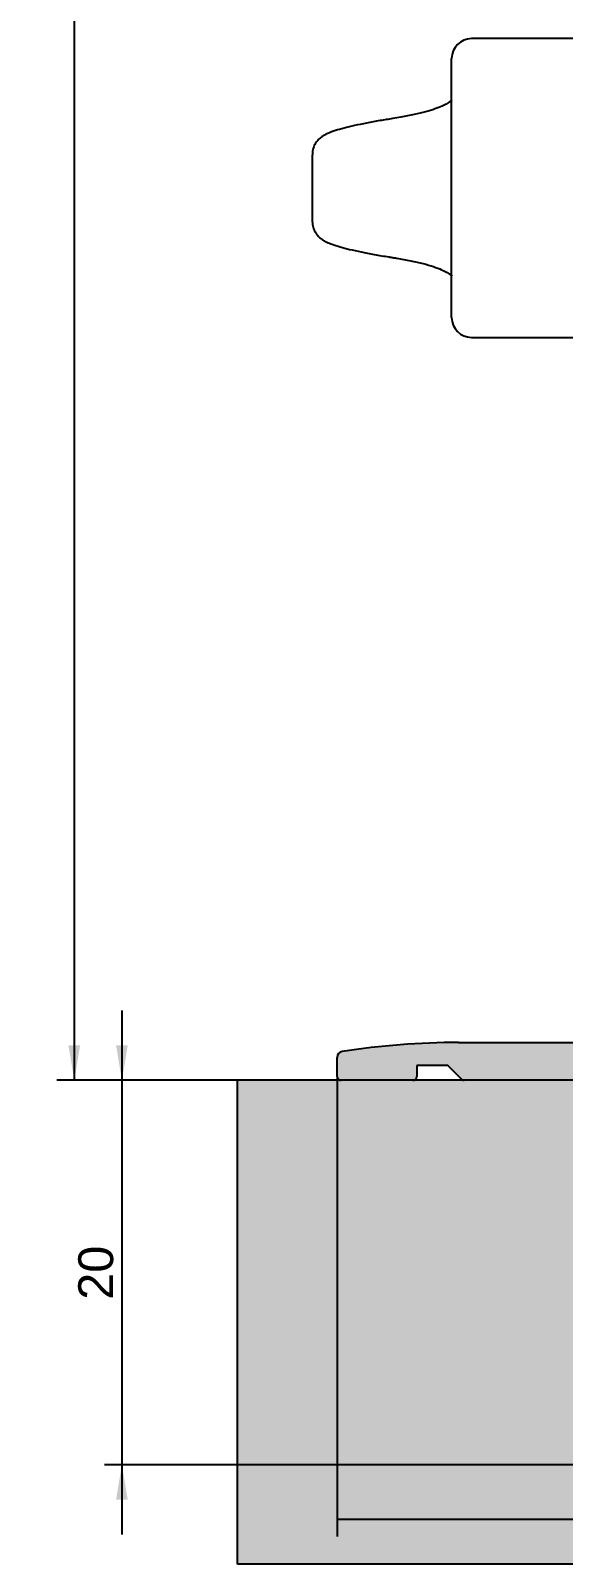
# Model space of a CAD drawing. Header units: millimetres. Extents: x -31 to 615, y 317 to 594.
# Drawn here: x -31.1 to -4.4, y 321.1 to 398.1 of the extents above; entities that cross this region are included whole.
import ezdxf
from ezdxf.enums import TextEntityAlignment as Align

# ---------------------------------------------------------------- set-up
doc = ezdxf.new("R2010")
doc.units = ezdxf.units.MM
doc.layers.add('Default', color=7, linetype='Continuous')
doc.layers.add('DV1_Default', color=7, linetype='Continuous')
doc.styles.add('SEACAD_Arial', font='arial.ttf')
doc.dimstyles.new('ISO', dxfattribs={"dimtxt": 1.75, "dimasz": 1.75, "dimexe": 0.875, "dimexo": 0, "dimgap": 0.4375, "dimtad": 1, "dimtxsty": 'SEACAD_Arial', "dimblk1": '_SE_FILLED', "dimblk2": '_SE_FILLED', "dimsah": 1, "dimcen": 0.875, "dimadec": 0, "dimazin": 0, "dimtfac": 0.5, "dimtdec": 3, "dimtmove": 0, "dimatfit": 3, "dimfxl": 1, "dimarcsym": 0})

# ---------------------------------------------------------------- blocks, each defined once
blk = doc.blocks.new('SE')
at = {"layer": 'DV1_Default', "linetype": 'Continuous'}
h = blk.add_hatch(color=7, dxfattribs=at)
edge = h.paths.add_edge_path()
edge.add_line((35.17580935619684, 327.5094447669258), (35.17580935619684, 330.8594447669258))
edge.add_line((35.17580935619684, 330.8594447669258), (55.17580935619624, 330.8594447669257))
edge.add_arc((55.17580935619625, 330.6594447669258), 0.199999999999978, 0, 90, ccw=False)
edge.add_line((55.37580935619622, 330.6594447669258), (55.37580935619622, 327.5094447669258))
edge.add_line((55.37580935619622, 327.5094447669258), (52.57580935619621, 327.5094447669258))
edge.add_arc((52.57580935619621, 327.2094447669257), 0.2999999999999947, 90, 180)
edge.add_line((52.27580935619622, 327.2094447669257), (52.27580935619622, 326.4094447669258))
edge.add_arc((52.57580935619621, 326.4094447669258), 0.2999999999999947, 180, 270)
edge.add_line((52.57580935619621, 326.1094447669258), (59.97580935620361, 326.1094447669258))
edge.add_arc((59.97580935620361, 326.4094447669258), 0.3000000000000086, 270, 360)
edge.add_line((60.27580935620362, 326.4094447669258), (60.27580935620362, 327.2094447669258))
edge.add_arc((59.97580935620361, 327.2094447669257), 0.3000000000000225, 0, 89.99999999999729)
edge.add_line((59.97580935620363, 327.5094447669258), (57.17580935619682, 327.5094447669258))
edge.add_line((57.17580935619682, 327.5094447669258), (57.17580935619682, 330.8594447669258))
edge.add_line((57.17580935619682, 330.8594447669258), (77.37580935621372, 330.8594447669258))
edge.add_line((77.37580935621372, 330.8594447669258), (77.37580935621372, 327.5094447669258))
edge.add_line((77.37580935621372, 327.5094447669258), (74.57580935620359, 327.5094447669258))
edge.add_arc((74.57580935620359, 327.2094447669257), 0.2999999999999947, 90, 180)
edge.add_line((74.27580935620361, 327.2094447669257), (74.27580935620361, 326.4094447669258))
edge.add_arc((74.57580935620359, 326.4094447669258), 0.2999999999999947, 180, 270)
edge.add_line((74.57580935620359, 326.1094447669258), (81.97580935616358, 326.1094447669258))
edge.add_arc((81.97580935616355, 326.4094447669258), 0.2999999999999947, 270, 360)
edge.add_line((82.27580935616356, 326.4094447669258), (82.27580935616356, 327.2094447669258))
edge.add_arc((81.97580935616355, 327.2094447669257), 0.3000000000000225, 0, 90)
edge.add_line((81.97580935616355, 327.5094447669258), (79.17580935622401, 327.5094447669258))
edge.add_line((79.17580935622401, 327.5094447669258), (79.17580935622401, 330.8594447669258))
edge.add_line((79.17580935622401, 330.8594447669258), (99.37580935610309, 330.8594447669258))
edge.add_line((99.37580935610309, 330.8594447669258), (99.37580935610309, 327.5094447669258))
edge.add_line((99.37580935610309, 327.5094447669258), (96.57580935616356, 327.5094447669258))
edge.add_arc((96.57580935616356, 327.2094447669257), 0.2999999999999947, 90, 180)
edge.add_line((96.27580935616356, 327.2094447669257), (96.27580935616356, 326.4094447669258))
edge.add_arc((96.57580935616356, 326.4094447669258), 0.2999999999999947, 180, 270)
edge.add_line((96.57580935616356, 326.1094447669258), (103.9758093561073, 326.1094447669258))
edge.add_arc((103.9758093561073, 326.4094447669258), 0.3000000000000086, 270, 360)
edge.add_line((104.2758093561073, 326.4094447669258), (104.2758093561073, 327.2094447669258))
edge.add_arc((103.9758093561073, 327.2094447669257), 0.3000000000000225, 0, 90)
edge.add_line((103.9758093561073, 327.5094447669258), (101.1758093561073, 327.5094447669258))
edge.add_line((101.1758093561073, 327.5094447669258), (101.1758093561073, 330.6594447669258))
edge.add_arc((101.3758093561073, 330.6594447669258), 0.2000000000000057, 90, 180, ccw=False)
edge.add_line((101.3758093561073, 330.8594447669258), (108.4029772762307, 330.8594447669258))
edge.add_arc((108.4029772762307, 330.6594447669258), 0.2000000000000169, -26.896546298750422, 90, ccw=False)
edge.add_arc((110.2758093563396, 329.7094447670756), 1.900000000000019, 153.1034537012599, 166.0075830122418)
edge.add_arc((108.6747685922936, 330.1084040029169), 0.2499999999999991, 166.0075830122504, 224.9999999999931)
edge.add_line((108.4979918969969, 329.9316273076203), (108.8139749500373, 329.61564425458))
edge.add_arc((108.9907516453327, 329.7924209498779), 0.249999999999999, 225.0000000004146, 277.5000000004337)
edge.add_line((109.0233831933895, 329.5445597345347), (109.0615423470691, 329.5495834824223))
edge.add_arc((109.0289107990118, 329.7974446977655), 0.2500000000000138, 277.5000000005338, 355.9630409672037)
edge.add_arc((110.2758093563957, 329.7094447670195), 1.00000000008689, -85.9630409729242, 175.9630409729159, ccw=False)
edge.add_arc((110.3638092871415, 328.4625462096357), 0.2499999999999956, 94.03695903281651, 172.4999999999748)
edge.add_line((110.1159480717981, 328.4951777576908), (110.1109243239105, 328.4570186040116))
edge.add_arc((110.3587855392539, 328.4243870559565), 0.2499999999999795, 172.4999999999872, 225.0000000001934)
edge.add_line((110.1820088439579, 328.2476103606593), (110.4979918968843, 327.9316273077329))
edge.add_arc((110.6747685921809, 328.1084040030296), 0.24999999999999, 225.0000000000161, 283.9924169877552)
edge.add_arc((110.2758093563396, 329.7094447670756), 1.899999999999999, 283.9924169877594, 295.4566124894269)
edge.add_arc((111.1999384518779, 327.768186047899), 0.2499999999999898, 54.00000045333951, 115.4566124894296, ccw=False)
edge.add_line((111.3468847633507, 327.9704402976553), (113.7768926315282, 326.2049362674128))
edge.add_arc((114.0707852544738, 326.6094447669258), 0.5000000000000004, 234.000000453347, 270)
edge.add_line((114.0707852544738, 326.1094447669258), (116.0758093563021, 326.1094447669258))
edge.add_arc((116.0758093563021, 326.3094447669258), 0.2000000000000335, 270, 360)
edge.add_line((116.2758093563021, 326.3094447669258), (116.275809356302, 328.5450619167253))
edge.add_arc((116.0258093563021, 328.5450619167253), 0.2499999999999973, 0, 55.94420227828607)
edge.add_arc((115.325809356302, 327.5094461570524), 1.500000000673152, 55.94420227828591, 89.92197669079074)
edge.add_line((115.3278520011301, 329.0094447669256), (115.3126964802141, 329.009444766926))
edge.add_arc((115.3127174507431, 328.30944476724), 0.7000000000000016, 90.00171646114279, 120.0017164610956)
edge.add_line((114.9626992898899, 328.9156520643529), (114.3641152246951, 328.5700354830061))
edge.add_line((114.3641152246951, 328.5700354830061), (113.3403113583131, 328.9426348823401))
edge.add_arc((113.4258093563021, 329.1775605989824), 0.2500000000000002, 180, 250.0017164611623, ccw=False)
edge.add_line((113.1758093563021, 329.1775605989824), (113.175809356302, 330.4594447669258))
edge.add_arc((113.5758093563021, 330.4594447669258), 0.4000000000000115, 90, 180, ccw=False)
edge.add_line((113.5758093563021, 330.8594447669258), (115.7758093563021, 330.8594447669257))
edge.add_arc((115.7758093563021, 331.3594447669258), 0.5000000000000004, 270, 360)
edge.add_line((116.2758093563021, 331.3594447669258), (116.2758093563021, 345.4094447669257))
edge.add_line((116.2758093563021, 345.4094447669257), (121.8929666438032, 345.4094447669257))
edge.add_arc((121.8929666438032, 345.6094447669258), 0.1999999999999169, 270, 314.9999999999914)
edge.add_line((122.0343880000404, 345.4680234106885), (122.725809356302, 346.1594447669502))
edge.add_line((122.725809356302, 346.1594447669502), (124.2758093563021, 346.1594447669502))
edge.add_line((124.2758093563021, 346.1594447669502), (124.2758093563021, 345.6094447669258))
edge.add_arc((124.475809356302, 345.6094447669258), 0.199999999999978, 180, 270)
edge.add_line((124.475809356302, 345.4094447669258), (128.075809356302, 345.4094447669257))
edge.add_arc((128.075809356302, 345.6094447669258), 0.2000000000000057, 270, 360)
edge.add_line((128.2758093563021, 345.6094447669258), (128.2758093563021, 346.560084892265))
edge.add_arc((127.975809356302, 346.560084892265), 0.3000000000000075, 0, 81.13962252236709)
edge.add_arc((122.1758093563021, 309.3537413947969), 37.95570337215315, 81.13962252236627, 90)
edge.add_line((122.1758093563021, 347.30944476695), (114.7758093561062, 347.30944476695))
edge.add_arc((114.7758093561063, 346.80944476695), 0.5000000000000004, 90, 180)
edge.add_line((114.2758093561063, 346.80944476695), (114.2758093561063, 333.0094447669258))
edge.add_arc((114.0758093561062, 333.0094447669258), 0.2000000000000057, 270, 360, ccw=False)
edge.add_line((114.0758093561062, 332.8094447669258), (101.5258093561083, 332.8094447669258))
edge.add_arc((101.5258093561083, 333.0594447669258), 0.2500000000000002, 180, 270.00000000000324, ccw=False)
edge.add_line((101.2758093561083, 333.0594447669258), (101.275809356105, 343.4386160734155))
edge.add_arc((101.525809356105, 343.4386160734156), 0.2500000000000052, 123.74898859535179, 180.0000000000261, ccw=False)
edge.add_arc((100.2758093561062, 345.3094447668385), 2.000000000029165, 303.7489885953574, 596.2510114047292)
edge.add_arc((99.02580935611023, 343.4386160734138), 0.2500000000000002, 0, 56.25101140473208, ccw=False)
edge.add_line((99.27580935611023, 343.4386160734138), (99.27580935609896, 333.0594447669257))
edge.add_arc((99.02580935609896, 333.0594447669257), 0.2500000000000002, 270, 360, ccw=False)
edge.add_line((99.02580935609896, 332.8094447669258), (79.2758093562327, 332.8094447669258))
edge.add_line((79.2758093562327, 332.8094447669258), (79.27580935620732, 343.4386160735169))
edge.add_arc((79.52580935620732, 343.4386160735174), 0.2499999999999825, 123.7489885953934, 180.0000000001303, ccw=False)
edge.add_arc((78.27580935621631, 345.3094447669255), 2.000000000012563, 303.7489885954012, 596.2510114044466)
edge.add_arc((77.02580935622034, 343.4386160735208), 0.2500000000000002, 0, 56.25101140444491, ccw=False)
edge.add_line((77.27580935622034, 343.4386160735208), (77.27580935620915, 333.0594447669258))
edge.add_arc((77.02580935620915, 333.0594447669257), 0.2500000000000002, 270, 360, ccw=False)
edge.add_line((77.02580935620915, 332.8094447669258), (57.52580935619743, 332.8094447669258))
edge.add_arc((57.52580935619743, 333.0594447669257), 0.2500000000000002, 180, 270, ccw=False)
edge.add_line((57.27580935619743, 333.0594447669257), (57.27580935619568, 343.4386160735092))
edge.add_arc((57.52580935619572, 343.4386160735094), 0.2500000000000286, 123.7489885954806, 180.000000000013, ccw=False)
edge.add_arc((56.27580935619633, 345.3094447669258), 2.000000000024215, 303.7489885954552, 596.2510114045276)
edge.add_arc((55.0258093561964, 343.4386160735096), 0.2500000000000002, 0, 56.25101140451528, ccw=False)
edge.add_line((55.2758093561964, 343.4386160735096), (55.27580935619602, 333.0594447669258))
edge.add_arc((55.02580935619604, 333.0594447669257), 0.2500000000000002, 270, 360, ccw=False)
edge.add_line((55.02580935619604, 332.8094447669258), (35.52580935619743, 332.8094447669258))
edge.add_arc((35.52580935619743, 333.0594447669257), 0.2500000000000002, 180, 270, ccw=False)
edge.add_line((35.27580935619743, 333.0594447669257), (35.27580935619563, 343.4386160735092))
edge.add_arc((35.52580935619569, 343.4386160735093), 0.2500000000000249, 123.74898859546249, 180.000000000013, ccw=False)
edge.add_arc((34.27580935619635, 345.3094447669258), 2.000000000024238, 303.7489885954548, 596.2510114045265)
edge.add_arc((33.02580935619644, 343.4386160735096), 0.2500000000000002, 0, 56.25101140453347, ccw=False)
edge.add_line((33.27580935619644, 343.4386160735096), (33.27580935619613, 333.0594447669257))
edge.add_arc((33.02580935619613, 333.0594447669257), 0.2500000000000002, 270, 360, ccw=False)
edge.add_line((33.02580935619613, 332.8094447669258), (13.52580935619742, 332.8094447669258))
edge.add_arc((13.52580935619742, 333.0594447669257), 0.2500000000000002, 180, 270, ccw=False)
edge.add_line((13.27580935619742, 333.0594447669257), (13.27580935619564, 343.4386160735092))
edge.add_arc((13.5258093561957, 343.4386160735094), 0.2500000000000595, 123.748988595475, 180.000000000013, ccw=False)
edge.add_arc((12.27580935619631, 345.3094447669258), 2.000000000024161, 303.7489885954558, 596.2510114045273)
edge.add_arc((11.02580935619653, 343.4386160735096), 0.2500000000000002, 0, 56.25101140454149, ccw=False)
edge.add_line((11.27580935619653, 343.4386160735096), (11.27580935619611, 333.0594447669258))
edge.add_arc((11.02580935619611, 333.0594447669257), 0.2500000000000002, 270, 360, ccw=False)
edge.add_line((11.02580935619611, 332.8094447669258), (-1.524190643803673, 332.8094447669257))
edge.add_arc((-1.524190643803589, 333.0094447669258), 0.2000000000001029, 180, 269.99999999997624, ccw=False)
edge.add_line((-1.724190643803691, 333.0094447669258), (-1.724190643803678, 346.80944476695))
edge.add_arc((-2.224190643803678, 346.80944476695), 0.5000000000000004, 0, 90)
edge.add_line((-2.224190643803678, 347.30944476695), (-9.624190643797904, 347.30944476695))
edge.add_arc((-9.6241906437979, 309.3537413947969), 37.95570337215316, 90, 98.86037747763383)
edge.add_arc((-15.42419064379785, 346.560084892265), 0.3000000000000225, 98.8603774776497, 180)
edge.add_line((-15.72419064379787, 346.560084892265), (-15.72419064379784, 345.6094447669258))
edge.add_arc((-15.52419064379784, 345.6094447669258), 0.2000000000000196, 180, 270)
edge.add_line((-15.52419064379784, 345.4094447669257), (-11.92419064379787, 345.4094447669257))
edge.add_arc((-11.92419064379787, 345.6094447669258), 0.2000000000000057, 270, 360)
edge.add_line((-11.72419064379786, 345.6094447669258), (-11.72419064379789, 346.15944476695))
edge.add_line((-11.72419064379789, 346.1594447669502), (-10.17419064379801, 346.1594447669502))
edge.add_line((-10.17419064379801, 346.1594447669502), (-9.482769287536406, 345.4680234106885))
edge.add_arc((-9.341347931299003, 345.6094447669258), 0.2000000000000439, 224.9999999999795, 270)
edge.add_line((-9.341347931299003, 345.4094447669257), (-3.724190643797878, 345.4094447669257))
edge.add_line((-3.724190643797878, 345.4094447669257), (-3.724190643797878, 331.3594447669258))
edge.add_arc((-3.224190643797878, 331.3594447669258), 0.5000000000000004, 180, 270)
edge.add_line((-3.224190643797878, 330.8594447669258), (-1.024190643797871, 330.8594447669257))
edge.add_arc((-1.024190643797871, 330.4594447669258), 0.3999999999999768, 0, 90, ccw=False)
edge.add_line((-0.6241906437978937, 330.4594447669258), (-0.6241906437978451, 329.1775605989824))
edge.add_arc((-0.8741906437978869, 329.1775605989824), 0.2500000000000394, 289.99828353879957, 360, ccw=False)
edge.add_line((-0.7886926458090845, 328.94263488234), (-1.812496512191189, 328.5700354830062))
edge.add_line((-1.812496512191189, 328.5700354830062), (-2.41108057738601, 328.9156520643531))
edge.add_arc((-2.761098738238918, 328.30944476724), 0.7000000000000038, 59.99828353892996, 89.9982834973053)
edge.add_line((-2.761077767202372, 329.0094447669259), (-2.776233288403275, 329.0094447669259))
edge.add_arc((-2.774190643797872, 327.5094461570524), 1.500000000673112, 90.07802330070265, 124.0557977217115)
edge.add_arc((-3.474190643797906, 328.5450619167252), 0.2499999999999863, 124.0557977216899, 180)
edge.add_line((-3.724190643797892, 328.5450619167252), (-3.724190643797879, 326.3094447669258))
edge.add_arc((-3.524190643797845, 326.3094447669258), 0.2000000000000196, 180, 270)
edge.add_line((-3.524190643797845, 326.1094447669258), (-1.519166541969694, 326.1094447669258))
edge.add_arc((-1.519166541969694, 326.6094447669258), 0.4999999999999998, 270, 305.9999995466667)
edge.add_line((-1.225273919023981, 326.204936267413), (1.20473394915345, 327.9704402976552))
edge.add_arc((1.351680260626278, 327.768186047899), 0.2500000000000068, 64.54338751056338, 125.99999954667109, ccw=False)
edge.add_arc((2.275809356164629, 329.7094447670756), 1.899999999999999, 244.5433875105746, 256.0075830122417)
edge.add_arc((1.876850120323306, 328.1084040030296), 0.2500000000000347, 256.0075830122609, 314.9999999999913)
edge.add_line((2.053626815619919, 327.931627307733), (2.369609868546334, 328.2476103606593))
edge.add_arc((2.192833173250322, 328.4243870559565), 0.2499999999999819, 314.9999999997912, 367.5000000000124)
edge.add_line((2.440694388593751, 328.4570186040116), (2.435670640706107, 328.4951777576907))
edge.add_arc((2.187809425362688, 328.4625462096357), 0.2500000000000512, 7.500000000023509, 85.96304096718453)
edge.add_arc((2.275809356108618, 329.7094447670196), 1.000000000086864, 4.036959027080911, 265.9630409729204, ccw=False)
edge.add_arc((3.52270791349242, 329.7974446977655), 0.2499999999999744, 184.036959032797, 262.4999999994646)
edge.add_line((3.490076365435089, 329.5495834824223), (3.528235519114499, 329.5445597345347))
edge.add_arc((3.5608670671715, 329.7924209498779), 0.250000000000012, 262.4999999995396, 314.9999999996211)
edge.add_line((3.737643762466965, 329.6156442545801), (4.053626815507235, 329.9316273076203))
edge.add_arc((3.87685012021062, 330.1084040029169), 0.2500000000000407, 314.9999999999998, 373.9924169877473)
edge.add_arc((2.275809356164629, 329.7094447670756), 1.900000000000069, 13.99241698775779, 26.89654629873921)
edge.add_arc((4.148641436273512, 330.6594447669258), 0.2000000000000057, 90.00000000002387, 206.8965462987352, ccw=False)
edge.add_line((4.148641436273429, 330.8594447669258), (11.17580935619618, 330.8594447669258))
edge.add_arc((11.17580935619618, 330.6594447669258), 0.2000000000000612, 0, 90, ccw=False)
edge.add_line((11.37580935619624, 330.6594447669258), (11.37580935619632, 327.5094447669258))
edge.add_line((11.37580935619632, 327.5094447669258), (8.575809356196213, 327.5094447669258))
edge.add_arc((8.575809356196215, 327.2094447669258), 0.2999999999999114, 90, 180)
edge.add_line((8.275809356196302, 327.2094447669258), (8.275809356196318, 326.4094447669258))
edge.add_arc((8.575809356196215, 326.4094447669258), 0.2999999999999947, 180, 270)
edge.add_line((8.575809356196215, 326.1094447669258), (15.97580935620362, 326.1094447669258))
edge.add_arc((15.97580935620362, 326.4094447669258), 0.2999999999999947, 270, 360)
edge.add_line((16.27580935620361, 326.4094447669258), (16.27580935620362, 327.2094447669258))
edge.add_arc((15.97580935620362, 327.2094447669258), 0.2999999999999947, 0, 90)
edge.add_line((15.97580935620362, 327.5094447669258), (13.17580935619685, 327.5094447669258))
edge.add_line((13.17580935619685, 327.5094447669258), (13.17580935619685, 330.8594447669258))
edge.add_line((13.17580935619685, 330.8594447669258), (33.17580935619617, 330.8594447669258))
edge.add_arc((33.17580935619617, 330.6594447669258), 0.2000000000000612, 0, 90, ccw=False)
edge.add_line((33.37580935619623, 330.6594447669258), (33.37580935619631, 327.5094447669258))
edge.add_line((33.37580935619631, 327.5094447669258), (30.57580935619621, 327.5094447669258))
edge.add_arc((30.57580935619621, 327.2094447669257), 0.2999999999998837, 90, 179.9999999999892)
edge.add_line((30.27580935619632, 327.2094447669258), (30.27580935619631, 326.4094447669258))
edge.add_arc((30.57580935619621, 326.4094447669258), 0.2999999999999947, 180, 270)
edge.add_line((30.57580935619621, 326.1094447669258), (37.97580935620361, 326.1094447669258))
edge.add_arc((37.97580935620361, 326.4094447669258), 0.3000000000000225, 270, 359.9999999999891)
edge.add_line((38.27580935620363, 326.4094447669257), (38.27580935620362, 327.2094447669257))
edge.add_arc((37.97580935620361, 327.2094447669257), 0.2999999999999947, 0, 90)
edge.add_line((37.97580935620361, 327.5094447669258), (35.17580935619684, 327.5094447669258))
blk.add_hatch(color=7, dxfattribs=at).paths.add_polyline_path([(-20.72419064379784, 345.4094447669257), (-20.72419064379755, 321.1094447669258), (133.2758093563021, 321.1094447669258), (133.2758093563021, 345.4094447669257), (116.2758093563021, 345.4094447669257), (116.275809356302, 326.1094447669258), (-3.724190643797878, 326.1094447669258), (-3.724190643797878, 345.4094447669258)])
at = {"layer": 'DV1_Default', "color": 7, "linetype": 'Continuous'}
for p, q in [((2.0258093562, 397.709444767), (-8.9741906438, 397.709444767)), ((-9.9741906438, 383.709444767), (-9.9741906438, 396.709444767)), ((-16.9741906438, 391.8819336726), (-16.9741906438, 388.5342139973)), ((-8.9741906438, 382.709444767), (2.0258093562, 382.709444767)), ((-9.6241906438, 347.3094447669999), (-2.2241906438, 347.3094447669)), ((-15.7241906438, 345.6094447669), (-15.7241906438, 346.5600848923)), ((-11.7241906438, 346.159444767), (-11.7241906438, 345.6094447669)), ((-10.1741906438, 346.159444767), (-11.7241906438, 346.159444767)), ((-9.4827692875, 345.4680234107), (-10.1741906438, 346.159444767)), ((-20.7241906438, 321.1094447669), (-20.7241906438, 345.4094447669)), ((-3.7241906438, 345.4094447669), (-20.7241906438, 345.4094447669)), ((-11.9241906438, 345.4094447669), (-15.5241906438, 345.4094447669)), ((133.2758093563, 321.1094447669), (-20.7241906438, 321.1094447669))]:
    blk.add_line(p, q, dxfattribs=at)
for centre, radius, start, end in [((-8.9741906438, 396.709444767), 1.000000000000001, 90, 180), ((-8.9741906438, 383.709444767), 1.000000000000001, 180, 270), ((-9.6241906438, 309.3537413948), 37.95570337215316, 90, 98.8603774776), ((-15.4241906438, 346.5600848923), 0.3000000000000225, 98.8603774776, 180), ((-15.5241906438, 345.6094447669), 0.2000000000000196, 180, 270), ((-11.9241906438, 345.6094447669), 0.2000000000000057, 270, 0), ((-9.3413479313, 345.6094447669), 0.2000000000000439, 225, 270)]:
    blk.add_arc(centre, radius, start, end, dxfattribs=at)
for centre, major_axis, ratio, start_param, end_param in [((-12.7677250515, 392.706236152), (0.1490878957238484, -0.9888239476006088), 0.702477413, 3.132124352421735, 3.165852929350726), ((-12.7677250515, 387.7103942448001), (0.1490017270699695, 0.9888369356624224), 0.7024820866, 3.119588178773428, 3.155396598596543)]:
    blk.add_ellipse(centre, major_axis=major_axis, ratio=ratio, start_param=start_param, end_param=end_param, dxfattribs=at)
for points, knots in [([(-9.96683643492633, 394.6260880006492), (-9.976769447020855, 394.6137299450399), (-10.01773566028277, 394.5690403409474), (-10.1766957296197, 394.4562523489588), (-10.44190338596709, 394.3199860229528), (-10.80360712536545, 394.1770626983711), (-11.27294189948579, 394.0315111982538), (-11.8446382865967, 393.8920475692237), (-12.41779543044532, 393.7775103306753), (-12.7837500525427, 393.7225504548491), (-12.93541422748223, 393.6999961221807)], [0, 0, 0, 0, 0.1189485844098844, 0.2472105799192371, 0.3698137025765565, 0.4990700076412329, 0.6349147822112815, 0.7762547200670298, 0.9215195653594984, 1, 1, 1, 1]), ([(-12.91053153641266, 393.6956004187336), (-13.15701658035381, 393.6577438891769), (-13.60261322391367, 393.5888030452138), (-14.26452546007444, 393.4678665729787), (-14.86269666342709, 393.3434443867057), (-15.38291508520897, 393.2176867292852), (-15.82539984119182, 393.0895994331009), (-16.14125809607058, 392.9739363187579), (-16.37935974355058, 392.8560229216949), (-16.56396283582256, 392.7293055483543), (-16.7298628798376, 392.5691830868317), (-16.87425331335326, 392.3483051686589), (-16.96497233221574, 392.0967313907606), (-16.96028055462444, 391.9435168344409), (-16.95779756511067, 391.8777550760569)], [0, 0, 0, 0, 0.104030114632421, 0.2238725820128891, 0.3448385417345461, 0.4672203351709823, 0.5922131904576209, 0.7242514165604264, 0.8041870559171928, 0.8547500942308293, 0.8964178254128629, 0.9366133134432376, 0.9769112528122024, 1, 1, 1, 1]), ([(-16.96542603777759, 388.5333549426084), (-16.9592821905346, 388.4264637819153), (-16.94718887493287, 388.24612077185), (-16.83228277238685, 387.9927220552703), (-16.69111975550388, 387.8058434930808), (-16.54125222896865, 387.6704093195269), (-16.38674690434221, 387.5667533028953), (-16.20178110502465, 387.4711732458881), (-15.94774982162921, 387.3691206368878), (-15.58730029124402, 387.2547434716014), (-15.10439865580406, 387.1289634323605), (-14.53447457952525, 387.0021464482089), (-13.87261761514568, 386.8759969048562), (-13.30908067616678, 386.7789610163466), (-12.98504537374386, 386.7324589796164), (-12.90693626913713, 386.7212753138697)], [0, 0, 0, 0, 0.0377068464304526, 0.0755592692286987, 0.1127424711992201, 0.1521952181324567, 0.1983706873618292, 0.259142462171801, 0.3518479814429882, 0.4785016758500865, 0.5979104155854232, 0.723983218822817, 0.8469089783515371, 0.9684778308602991, 1, 1, 1, 1]), ([(-12.93274007971087, 386.7171294765861), (-12.86169021633073, 386.7070748475141), (-12.55181401117663, 386.6630195925729), (-12.01635954895674, 386.5607862306077), (-11.39740210663716, 386.4193870790844), (-10.87751287226562, 386.2659955122534), (-10.47056341088364, 386.1110015411651), (-10.18287906086689, 385.965207808657), (-10.01677301385625, 385.8476162269343), (-9.9758772184878, 385.8026752869598), (-9.966055948822, 385.7903513998555)], [0, 0, 0, 0, 0.0359580026780622, 0.1835266075270096, 0.330494620275535, 0.4751785012714298, 0.6157739965399122, 0.7505189547017932, 0.8782990249775993, 1, 1, 1, 1])]:
    blk.add_open_spline(points, degree=3, knots=knots, dxfattribs=at)
blk = doc.blocks.new('DMBLK89')
at = {"layer": 'Default', "linetype": 'Continuous', "transparency": 16777216}
for points in [[(-26.81173986860417, 347.1594448209423), (-26.52007319293472, 345.4094447669257), (-26.22840651726527, 347.1594448209423)], [(-26.81173986860417, 324.3594447129091), (-26.22840651726527, 324.3594447129091), (-26.52007319293472, 326.1094447669258)]]:
    blk.add_hatch(color=7, dxfattribs=at).paths.add_polyline_path(points)
at = {"layer": 'Default', "color": 7, "linetype": 'Continuous', "transparency": 16777216}
for p, q in [((-26.5200731929, 348.909444875), (-26.5200731929, 322.6094443825)), ((-20.7241906438, 345.4094447669), (-27.3950732199, 345.4094447669)), ((-3.7241906438, 326.1094447669), (-27.3950732199, 326.1094447669))]:
    blk.add_line(p, q, dxfattribs=at)
at = {"layer": 'Default', "color": 7, "linetype": 'Continuous', "transparency": 16777216, "style": 'SEACAD_Arial'}
blk.add_text('20', height=1.75, rotation=90, dxfattribs=at).set_placement((-28.7075731929, 334.3898791785), align=Align.TOP_LEFT)
blk = doc.blocks.new('_SE_FILLED')
at = {"color": 0}
blk.add_line((0, 0), (-1, 0), dxfattribs=at)
blk.add_solid([(0, 0), (-1, -0.1665), (-1, 0.1665), (0, 0)], dxfattribs=at)
blk = doc.blocks.new('DMBLK91')
at = {"layer": 'Default', "linetype": 'Continuous', "transparency": 16777216}
for points in [[(1.625809302175089, 411.7040406066461), (1.625809302175089, 411.1207072553073), (3.375809356191799, 411.4123739309767)], [(22.92580940887188, 411.7040406066461), (21.17580935485518, 411.4123739309767), (22.92580940887188, 411.1207072553073)]]:
    blk.add_hatch(color=7, dxfattribs=at).paths.add_polyline_path(points)
at = {"layer": 'Default', "color": 7, "linetype": 'Continuous', "transparency": 16777216}
for p, q in [((3.3758093562, 396.1520472549), (3.3758093562, 412.287373958)), ((21.1758093549, 396.1515041083), (21.1758093549, 412.287373958)), ((-13.5312679265, 411.412373931), (24.6758085635, 411.412373931))]:
    blk.add_line(p, q, dxfattribs=at)
at = {"layer": 'Default', "color": 7, "linetype": 'Continuous', "transparency": 16777216, "style": 'SEACAD_Arial'}
blk.add_text('18', height=1.75, dxfattribs=at).set_placement((-12.9187685259, 413.599873931), align=Align.TOP_LEFT)
blk = doc.blocks.new('DMBLK101')
at = {"layer": 'Default', "linetype": 'Continuous', "transparency": 16777216}
for points in [[(-13.97419058978114, 323.0851227133368), (-13.97419058978114, 323.6684560646757), (-15.72419064379785, 323.3767893890063)], [(126.5258031033024, 323.0851227133368), (128.2758031573191, 323.3767893890063), (126.5258031033024, 323.6684560646757)]]:
    blk.add_hatch(color=7, dxfattribs=at).paths.add_polyline_path(points)
at = {"layer": 'Default', "color": 7, "linetype": 'Continuous', "transparency": 16777216}
for p, q in [((-15.7241906438, 345.6094447666001), (-15.7241906438, 322.501789362)), ((128.2758093563, 345.6094447666001), (128.2758093563, 322.501789362)), ((-15.7241906438, 323.376789389), (128.2758031573, 323.376789389))]:
    blk.add_line(p, q, dxfattribs=at)
at = {"layer": 'Default', "color": 7, "linetype": 'Continuous', "transparency": 16777216, "style": 'SEACAD_Arial'}
blk.add_text('144', height=1.75, dxfattribs=at).set_placement((54.2214584307, 325.564289389), align=Align.TOP_LEFT)
blk = doc.blocks.new('DMBLK117')
at = {"layer": 'Default', "linetype": 'Continuous', "transparency": 16777216}
for points in [[(-29.1991876169402, 578.0294447129095), (-28.6158542656013, 578.0294447129095), (-28.90752094127075, 579.7794447669263)], [(-29.1991876169402, 347.1594516111041), (-28.90752094127075, 345.4094515570874), (-28.6158542656013, 347.1594516111041)]]:
    blk.add_hatch(color=7, dxfattribs=at).paths.add_polyline_path(points)
at = {"layer": 'Default', "color": 7, "linetype": 'Continuous', "transparency": 16777216}
for p, q in [((-20.7241906438, 579.7794447669), (-29.7825209683, 579.7794447669)), ((-28.9075209413, 579.7794447669), (-28.9075209413, 345.4094515571)), ((-20.7241906438, 345.4094447669), (-29.7825209683, 345.4094447669))]:
    blk.add_line(p, q, dxfattribs=at)
at = {"layer": 'Default', "color": 7, "linetype": 'Continuous', "transparency": 16777216, "style": 'SEACAD_Arial'}
blk.add_text('H', height=1.75, rotation=90, dxfattribs=at).set_placement((-31.0950209413, 461.106948162), align=Align.TOP_LEFT)

msp = doc.modelspace()

# ---------------------------------------------------------------- block references
at = {"layer": 'Default'}
msp.add_blockref('SE', (0, 0), dxfattribs=at)

# ---------------------------------------------------------------- dimensions: what is measured, and where the dimension line sits
at = {"layer": 'Default', "color": 7, "linetype": 'Continuous'}
for base, p1, p2, angle, text, picture, middle in [((-28.9075209413, 579.7794447669), (-20.7241906438, 579.7794447669), (-20.7241906438, 345.4094447669), 270, '\\A1;H {}', 'DMBLK117', (-28.9075209413, 462.594448162)), ((-15.7241906438, 323.376789389), (-15.7241906438, 346.5600848923), (128.2758093563, 346.5600848923), 0, '\\A1;<>', 'DMBLK101', (56.2758062568, 323.376789389))]:
    dim = msp.add_linear_dim(base=base, p1=p1, p2=p2, angle=angle, text=text, dimstyle='ISO', dxfattribs=at)
    dim.commit()
    dim.dimension.update_dxf_attribs({"geometry": picture, "text_midpoint": middle, "dimtype": 161})
for base, p1, p2, angle, override, picture, middle, dimtype in [((3.3758093562, 411.412373931), (3.3758093562, 396.1520472549), (21.1758093549, 396.1515041083), 359.99825168495335, {"dimdec": 0}, 'DMBLK91', (-9.5671380911, 411.412373931), 161), ((-26.5200731929, 326.1094447669), (-20.7241906438, 345.4094447669), (-3.7241906438, 326.1094447669), 90, {"dimdec": 0, "dimrnd": 10, "dimtdec": 4}, 'DMBLK89', (-26.5200731929, 335.7594443959), 160)]:
    dim = msp.add_linear_dim(base=base, p1=p1, p2=p2, angle=angle, text='\\A1;<>', dimstyle='ISO', override=override, dxfattribs=at)
    dim.commit()
    dim.dimension.update_dxf_attribs({"geometry": picture, "text_midpoint": middle, "dimtype": dimtype})

doc.saveas('drawing.dxf')
